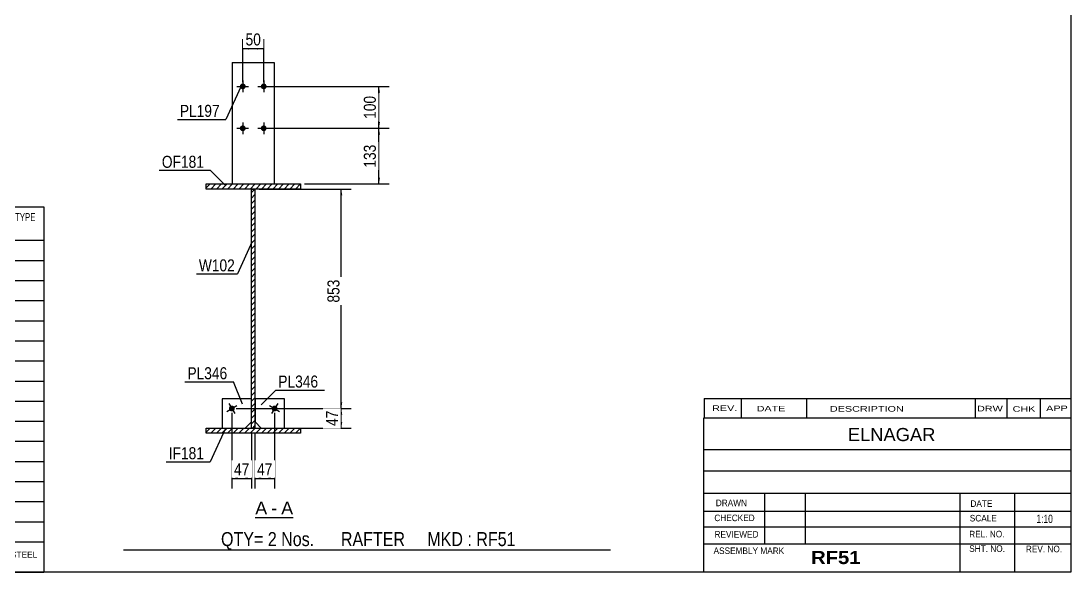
# Model space of a CAD drawing. Header units: millimetres. Extents: x 2 to 405, y 5 to 282.
# Drawn here: x 154.4 to 405, y 5 to 136.5 of the extents above; entities that cross this region are included whole.
import ezdxf

# ---------------------------------------------------------------- set-up
doc = ezdxf.new("R2010")
doc.units = ezdxf.units.MM
doc.linetypes.add('DXK_LINE_DOT1', pattern=[1.8814, 0.9407, -0.9407])
doc.styles.add('Arial', font='ARIAL.TTF', dxfattribs={"height": 0.2})
doc.styles.add('Arial Bold', font='ARIALBD.TTF', dxfattribs={"height": 0.2})
doc.styles.add('Arial Narrow', font='ARIALN.TTF', dxfattribs={"height": 0.2})

# ---------------------------------------------------------------- blocks, each defined once
blk = doc.blocks.new('Unknown-623472789-1210')
at = {"color": 5, "linetype": 'Continuous'}
for p, q in [((405, 5), (405, 282)), ((5, 5), (405, 5))]:
    blk.add_line(p, q, dxfattribs=at)
blk = doc.blocks.new('Unknown-623472789-15 - 1231')
at = {"color": 7, "linetype": 'Continuous'}
blk.add_line((210.34, 17.96), (219.37, 17.96), dxfattribs=at)
at = {"color": 0, "linetype": 'Continuous'}
blk.add_wipeout([(213.19, 18.71), (213.19, 21.91), (210.34, 21.91), (210.34, 18.71)], dxfattribs=at)
blk.add_wipeout([(215.57, 18.71), (215.57, 21.91), (214.15, 21.91), (214.15, 18.71)], dxfattribs=at)
at = {"color": 96, "linetype": 'Continuous', "style": 'Arial'}
blk.add_text('A', height=3.06, dxfattribs=at).set_placement((210.34, 18.71))
at = {"color": 0, "linetype": 'Continuous'}
blk.add_wipeout([(219.37, 18.71), (219.37, 21.91), (216.53, 21.91), (216.53, 18.71)], dxfattribs=at)
at = {"color": 96, "linetype": 'Continuous', "style": 'Arial'}
for s, p in [('-', (214.15, 18.71)), ('A', (216.53, 18.71))]:
    blk.add_text(s, height=3.06, dxfattribs=at).set_placement(p)
blk = doc.blocks.new('Part-623472789-1346 - 1231')
at = {"color": 2, "linetype": 'Continuous'}
for p, q in [((209.43, 46.31), (202.43, 46.31)), ((202.43, 46.31), (202.43, 39.31)), ((209.43, 40.81), (209.43, 46.31)), ((207.93, 39.31), (209.43, 40.81))]:
    blk.add_line(p, q, dxfattribs=at)
at = {"color": 7, "linetype": 'DXK_LINE_DOT1'}
for p, q in [((209.43, 46.31), (202.43, 46.31)), ((202.43, 39.31), (207.93, 39.31))]:
    blk.add_line(p, q, dxfattribs=at)
blk = doc.blocks.new('Part-623472789-1282 - 1231')
at = {"linetype": 'Continuous'}
h = blk.add_hatch(dxfattribs=at)
h.set_pattern_fill('', scale=0.3, style=0, pattern_type=0)
h.set_pattern_definition([(45, (221.1084, 39.3053), (-0.67352, 0.67352), [])])
h.paths.add_polyline_path([(221.11, 38.11), (221.11, 39.31), (198.61, 39.31), (198.61, 38.11)])
at = {"color": 2, "linetype": 'Continuous'}
for p, q in [((198.61, 38.11), (198.61, 39.31)), ((198.61, 39.31), (221.11, 39.31)), ((221.11, 38.11), (198.61, 38.11)), ((221.11, 39.31), (221.11, 38.11))]:
    blk.add_line(p, q, dxfattribs=at)
blk = doc.blocks.new('Part-623472789-1257 - 1231')
at = {"linetype": 'Continuous'}
h = blk.add_hatch(dxfattribs=at)
h.set_pattern_fill('', scale=0.3, style=0, pattern_type=0)
h.set_pattern_definition([(45, (221.1084, 97.6053), (-0.67352, 0.67352), [])])
h.paths.add_polyline_path([(221.11, 96.41), (221.11, 97.61), (198.61, 97.61), (198.61, 96.41)])
at = {"color": 2, "linetype": 'Continuous'}
for p, q in [((198.61, 96.41), (198.61, 97.61)), ((198.61, 97.61), (221.11, 97.61)), ((221.11, 96.41), (198.61, 96.41)), ((221.11, 97.61), (221.11, 96.41))]:
    blk.add_line(p, q, dxfattribs=at)
blk = doc.blocks.new('Part-623472789-1319 - 1231')
at = {"color": 2, "linetype": 'Continuous'}
for p, q in [((204.86, 126.61), (204.86, 97.61)), ((204.86, 126.61), (214.86, 126.61)), ((214.86, 126.61), (214.86, 97.61))]:
    blk.add_line(p, q, dxfattribs=at)
at = {"color": 7, "linetype": 'DXK_LINE_DOT1'}
blk.add_line((204.86, 97.61), (214.86, 97.61), dxfattribs=at)
blk = doc.blocks.new('Part-623472789-1341 - 1231')
at = {"color": 2, "linetype": 'Continuous'}
for p, q in [((217.29, 46.31), (210.29, 46.31)), ((210.29, 46.31), (210.29, 40.81)), ((217.29, 39.31), (217.29, 46.31)), ((210.29, 40.81), (211.79, 39.31))]:
    blk.add_line(p, q, dxfattribs=at)
at = {"color": 7, "linetype": 'DXK_LINE_DOT1'}
for p, q in [((217.29, 46.31), (210.29, 46.31)), ((211.79, 39.31), (217.29, 39.31))]:
    blk.add_line(p, q, dxfattribs=at)
blk = doc.blocks.new('Part-623472789-1373 - 1231')
at = {"linetype": 'Continuous'}
h = blk.add_hatch(dxfattribs=at)
h.set_pattern_fill('', scale=0.3, style=0, pattern_type=0)
h.set_pattern_definition([(45, (210.2584, 96.4053), (-0.67352, 0.67352), [])])
h.paths.add_polyline_path([(210.26, 39.31), (210.26, 96.41), (209.46, 96.41), (209.46, 39.31)])
at = {"color": 2, "linetype": 'Continuous'}
for p, q in [((209.46, 71.41), (209.46, 96.41)), ((209.46, 96.41), (210.26, 96.41)), ((210.26, 96.41), (210.26, 71.41)), ((209.46, 39.31), (209.46, 71.31)), ((210.26, 71.31), (210.26, 39.31)), ((210.26, 39.31), (209.46, 39.31))]:
    blk.add_line(p, q, dxfattribs=at)
blk = doc.blocks.new('Bolt-623472789-1384 - 1231')
at = {"linetype": 'Continuous'}
for points in [[(208.06, 120.91, -1), (206.66, 120.91, -1)], [(213.06, 120.91, -1), (211.66, 120.91, -1)], [(208.06, 110.91, -1), (206.66, 110.91, -1)], [(213.06, 110.91, -1), (211.66, 110.91, -1)]]:
    blk.add_hatch(color=3, dxfattribs=at).paths.add_polyline_path(points)
at = {"color": 3, "linetype": 'Continuous'}
for p, q in [((205.96, 120.91), (208.76, 120.91)), ((207.36, 122.31), (207.36, 119.51)), ((210.96, 120.91), (213.76, 120.91)), ((212.36, 122.31), (212.36, 119.51)), ((205.96, 110.91), (208.76, 110.91)), ((207.36, 112.31), (207.36, 109.51)), ((210.96, 110.91), (213.76, 110.91)), ((212.36, 112.31), (212.36, 109.51))]:
    blk.add_line(p, q, dxfattribs=at)
blk = doc.blocks.new('Bolt-623472789-1385 - 1231')
at = {"linetype": 'Continuous'}
blk.add_hatch(color=3, dxfattribs=at).paths.add_polyline_path([(215.55, 43.63, -1), (214.36, 44.38, -1)])
at = {"color": 3, "linetype": 'Continuous'}
for p, q in [((215.7, 45.19), (214.22, 42.82)), ((213.77, 44.75), (216.15, 43.26))]:
    blk.add_line(p, q, dxfattribs=at)
blk = doc.blocks.new('Bolt-623472789-1386 - 1231')
at = {"linetype": 'Continuous'}
blk.add_hatch(color=3, dxfattribs=at).paths.add_polyline_path([(205.35, 44.38, -1), (204.16, 43.63, -1)])
at = {"color": 3, "linetype": 'Continuous'}
for p, q in [((204.02, 45.19), (205.5, 42.82)), ((203.57, 43.26), (205.95, 44.75))]:
    blk.add_line(p, q, dxfattribs=at)
blk = doc.blocks.new('StraightDimension-623472789-1477 - 1231')
at = {"linetype": 'Continuous'}
for points in [[(230.61, 94.91), (230.86, 96.41), (231.11, 94.91)], [(231.11, 45.51), (230.86, 44.01), (230.61, 45.51)]]:
    blk.add_hatch(color=7, dxfattribs=at).paths.add_polyline_path(points)
at = {"color": 7, "linetype": 'Continuous'}
for p, q in [((211.26, 96.41), (233.26, 96.41)), ((230.86, 44.01), (230.86, 96.41)), ((205.76, 44.01), (233.26, 44.01))]:
    blk.add_line(p, q, dxfattribs=at)
at = {"color": 0}
blk.add_wipeout([(231.03, 75.39), (226.83, 75.39), (226.83, 68.7), (231.03, 68.7)], dxfattribs=at)
at = {"color": 3, "style": 'Arial Narrow'}
blk.add_text('853', height=2.863, rotation=90.0002, dxfattribs=at).set_placement((230.43, 69.3))
blk = doc.blocks.new('StraightDimension-623472789-1450 - 1231')
at = {"linetype": 'Continuous'}
for points in [[(208.86, 129.69), (207.36, 129.94), (208.86, 130.19)], [(210.86, 130.19), (212.36, 129.94), (210.86, 129.69)]]:
    blk.add_hatch(color=7, dxfattribs=at).paths.add_polyline_path(points)
at = {"color": 7, "linetype": 'Continuous'}
for p, q in [((207.36, 121.91), (207.36, 132.19)), ((212.36, 121.91), (212.36, 132.19)), ((207.36, 129.94), (212.36, 129.94))]:
    blk.add_line(p, q, dxfattribs=at)
at = {"color": 0}
blk.add_wipeout([(212.29, 130.09), (212.29, 134.29), (207.43, 134.29), (207.43, 130.09)], dxfattribs=at)
at = {"color": 3, "style": 'Arial Narrow'}
blk.add_text('50', height=2.863, dxfattribs=at).set_placement((208.03, 130.69))
blk = doc.blocks.new('StraightDimension-623472789-1407 - 1231')
at = {"linetype": 'Continuous'}
for points in [[(211.76, 27.06), (210.26, 27.31), (211.76, 27.56)], [(213.46, 27.56), (214.96, 27.31), (213.46, 27.06)]]:
    blk.add_hatch(color=7, dxfattribs=at).paths.add_polyline_path(points)
at = {"color": 7, "linetype": 'Continuous'}
for p, q in [((214.96, 43.01), (214.96, 24.91)), ((210.26, 38.31), (210.26, 24.91)), ((210.26, 27.31), (214.96, 27.31))]:
    blk.add_line(p, q, dxfattribs=at)
at = {"color": 0}
blk.add_wipeout([(215.04, 27.46), (215.04, 31.66), (210.18, 31.66), (210.18, 27.46)], dxfattribs=at)
at = {"color": 3, "style": 'Arial Narrow'}
blk.add_text('47', height=2.863, dxfattribs=at).set_placement((210.78, 28.06))
blk = doc.blocks.new('StraightDimension-623472789-1432 - 1231')
at = {"linetype": 'Continuous'}
for points in [[(206.26, 27.06), (204.76, 27.31), (206.26, 27.56)], [(207.96, 27.56), (209.46, 27.31), (207.96, 27.06)]]:
    blk.add_hatch(color=7, dxfattribs=at).paths.add_polyline_path(points)
at = {"color": 7, "linetype": 'Continuous'}
for p, q in [((204.76, 43.01), (204.76, 24.91)), ((209.46, 38.31), (209.46, 24.91)), ((204.76, 27.31), (209.46, 27.31))]:
    blk.add_line(p, q, dxfattribs=at)
at = {"color": 0}
blk.add_wipeout([(209.54, 27.46), (209.54, 31.66), (204.68, 31.66), (204.68, 27.46)], dxfattribs=at)
at = {"color": 3, "style": 'Arial Narrow'}
blk.add_text('47', height=2.863, dxfattribs=at).set_placement((205.28, 28.06))
blk = doc.blocks.new('StraightDimension-623472789-1461 - 1231')
at = {"linetype": 'Continuous'}
for points in [[(230.61, 42.51), (230.86, 44.01), (231.11, 42.51)], [(231.11, 40.81), (230.86, 39.31), (230.61, 40.81)]]:
    blk.add_hatch(color=7, dxfattribs=at).paths.add_polyline_path(points)
at = {"color": 7, "linetype": 'Continuous'}
for p, q in [((205.76, 44.01), (233.26, 44.01)), ((230.86, 39.31), (230.86, 44.01)), ((211.26, 39.31), (233.26, 39.31))]:
    blk.add_line(p, q, dxfattribs=at)
at = {"color": 0}
blk.add_wipeout([(230.71, 44.08), (226.51, 44.08), (226.51, 39.23), (230.71, 39.23)], dxfattribs=at)
at = {"color": 3, "style": 'Arial Narrow'}
blk.add_text('47', height=2.863, rotation=90.0002, dxfattribs=at).set_placement((230.11, 39.83))
blk = doc.blocks.new('StraightDimension-623472789-1494 - 1231')
at = {"linetype": 'Continuous'}
for points in [[(239.61, 109.41), (239.86, 110.91), (240.11, 109.41)], [(240.11, 99.11), (239.86, 97.61), (239.61, 99.11)]]:
    blk.add_hatch(color=7, dxfattribs=at).paths.add_polyline_path(points)
at = {"color": 7, "linetype": 'Continuous'}
for p, q in [((213.36, 110.91), (242.26, 110.91)), ((239.86, 97.61), (239.86, 110.91)), ((222.11, 97.61), (242.26, 97.61))]:
    blk.add_line(p, q, dxfattribs=at)
at = {"color": 0}
blk.add_wipeout([(239.71, 107.6), (235.51, 107.6), (235.51, 100.91), (239.71, 100.91)], dxfattribs=at)
at = {"color": 3, "style": 'Arial Narrow'}
blk.add_text('133', height=2.863, rotation=90.0002, dxfattribs=at).set_placement((239.11, 101.51))
blk = doc.blocks.new('StraightDimension-623472789-1504 - 1231')
at = {"linetype": 'Continuous'}
for points in [[(239.61, 119.41), (239.86, 120.91), (240.11, 119.41)], [(240.11, 112.41), (239.86, 110.91), (239.61, 112.41)]]:
    blk.add_hatch(color=7, dxfattribs=at).paths.add_polyline_path(points)
at = {"color": 7, "linetype": 'Continuous'}
for p, q in [((213.36, 120.91), (242.26, 120.91)), ((239.86, 110.91), (239.86, 120.91)), ((213.36, 110.91), (242.26, 110.91))]:
    blk.add_line(p, q, dxfattribs=at)
at = {"color": 0}
blk.add_wipeout([(239.71, 119.25), (235.51, 119.25), (235.51, 112.56), (239.71, 112.56)], dxfattribs=at)
at = {"color": 3, "style": 'Arial Narrow'}
blk.add_text('100', height=2.863, rotation=90.0002, dxfattribs=at).set_placement((239.11, 113.16))
blk = doc.blocks.new('CBS_BOM-623472789-6517')
at = {"color": 7, "linetype": 'Continuous'}
for p, q in [((4.97, 84.17), (4.97, 92.17)), ((4.97, 92.17), (159.89, 92.17)), ((16.97, 84.17), (16.97, 92.17)), ((29.16, 84.17), (29.16, 92.17)), ((59.32, 84.17), (59.32, 92.17)), ((70, 84.17), (70, 92.17)), ((89.32, 84.17), (89.32, 92.17)), ((108.12, 84.17), (108.12, 92.17)), ((119.33, 84.17), (119.33, 92.17)), ((132.12, 84.17), (132.12, 92.17)), ((143.87, 84.17), (143.87, 92.17)), ((159.89, 92.16), (159.89, 84.18)), ((4.97, 84.17), (159.89, 84.17)), ((4.97, 79.37), (4.97, 84.17)), ((16.97, 79.37), (16.97, 84.17)), ((29.16, 79.37), (29.16, 84.17)), ((59.32, 79.37), (59.32, 84.17)), ((70, 79.37), (70, 84.17)), ((89.32, 79.37), (89.32, 84.17)), ((96.58, 79.37), (96.58, 84.17)), ((108.12, 79.37), (108.12, 84.17)), ((119.33, 79.37), (119.33, 84.17)), ((132.12, 79.37), (132.12, 84.17)), ((143.89, 79.37), (143.89, 84.17)), ((159.89, 84.16), (159.89, 79.37)), ((4.97, 74.57), (4.97, 79.37)), ((16.97, 79.37), (159.89, 79.37)), ((16.97, 74.57), (16.97, 79.37)), ((29.16, 74.57), (29.16, 79.37)), ((59.32, 74.57), (59.32, 79.37)), ((70, 74.57), (70, 79.37)), ((89.32, 74.57), (89.32, 79.37)), ((96.58, 74.57), (96.58, 79.37)), ((108.12, 74.57), (108.12, 79.37)), ((119.33, 74.57), (119.33, 79.37)), ((132.12, 74.57), (132.12, 79.37)), ((143.89, 74.57), (143.89, 79.37)), ((159.89, 79.36), (159.89, 74.57)), ((4.97, 69.77), (4.97, 74.57)), ((16.97, 74.57), (159.89, 74.57)), ((16.97, 69.77), (16.97, 74.57)), ((29.16, 69.77), (29.16, 74.57)), ((59.32, 69.77), (59.32, 74.57)), ((70, 69.77), (70, 74.57)), ((89.32, 69.77), (89.32, 74.57)), ((96.58, 69.77), (96.58, 74.57)), ((108.12, 69.77), (108.12, 74.57)), ((119.33, 69.77), (119.33, 74.57)), ((132.12, 69.77), (132.12, 74.57)), ((143.89, 69.77), (143.89, 74.57)), ((159.89, 74.56), (159.89, 69.77)), ((4.97, 64.97), (4.97, 69.77)), ((16.97, 69.77), (159.89, 69.77)), ((16.97, 64.97), (16.97, 69.77)), ((29.16, 64.97), (29.16, 69.77)), ((59.32, 64.97), (59.32, 69.77)), ((70, 64.97), (70, 69.77)), ((89.32, 64.97), (89.32, 69.77)), ((96.58, 64.97), (96.58, 69.77)), ((108.12, 64.97), (108.12, 69.77)), ((119.33, 64.97), (119.33, 69.77)), ((132.12, 64.97), (132.12, 69.77)), ((143.89, 64.97), (143.89, 69.77)), ((159.89, 69.76), (159.89, 64.97)), ((4.97, 60.17), (4.97, 64.97)), ((16.97, 64.97), (159.89, 64.97)), ((16.97, 60.17), (16.97, 64.97)), ((29.16, 60.17), (29.16, 64.97)), ((59.32, 60.17), (59.32, 64.97)), ((70, 60.17), (70, 64.97)), ((89.32, 60.17), (89.32, 64.97)), ((96.58, 60.17), (96.58, 64.97)), ((108.12, 60.17), (108.12, 64.97)), ((119.33, 60.17), (119.33, 64.97)), ((132.12, 60.17), (132.12, 64.97)), ((143.89, 60.17), (143.89, 64.97)), ((159.89, 64.96), (159.89, 60.17)), ((4.97, 55.37), (4.97, 60.17)), ((16.97, 60.17), (159.89, 60.17)), ((16.97, 55.37), (16.97, 60.17)), ((29.16, 55.37), (29.16, 60.17)), ((59.32, 55.37), (59.32, 60.17)), ((70, 55.37), (70, 60.17)), ((89.32, 55.37), (89.32, 60.17)), ((96.58, 55.37), (96.58, 60.17)), ((108.12, 55.37), (108.12, 60.17)), ((119.33, 55.37), (119.33, 60.17)), ((132.12, 55.37), (132.12, 60.17)), ((143.89, 55.37), (143.89, 60.17)), ((159.89, 60.16), (159.89, 55.37)), ((4.97, 50.57), (4.97, 55.37)), ((16.97, 55.37), (159.89, 55.37)), ((16.97, 50.57), (16.97, 55.37)), ((29.16, 50.57), (29.16, 55.37)), ((59.32, 50.57), (59.32, 55.37)), ((70, 50.57), (70, 55.37)), ((89.32, 50.57), (89.32, 55.37)), ((96.58, 50.57), (96.58, 55.37)), ((108.12, 50.57), (108.12, 55.37)), ((119.33, 50.57), (119.33, 55.37)), ((132.12, 50.57), (132.12, 55.37)), ((143.89, 50.57), (143.89, 55.37)), ((159.89, 55.36), (159.89, 50.57)), ((4.97, 45.77), (4.97, 50.57)), ((16.97, 50.57), (159.89, 50.57)), ((16.97, 45.77), (16.97, 50.57)), ((29.16, 45.77), (29.16, 50.57)), ((59.32, 45.77), (59.32, 50.57)), ((70, 45.77), (70, 50.57)), ((89.32, 45.77), (89.32, 50.57)), ((96.58, 45.77), (96.58, 50.57)), ((108.12, 45.77), (108.12, 50.57)), ((119.33, 45.77), (119.33, 50.57)), ((132.12, 45.77), (132.12, 50.57)), ((143.89, 45.77), (143.89, 50.57)), ((159.89, 50.56), (159.89, 45.77)), ((4.97, 40.97), (4.97, 45.77)), ((16.97, 45.77), (159.89, 45.77)), ((16.97, 40.97), (16.97, 45.77)), ((29.16, 40.97), (29.16, 45.77)), ((59.32, 40.97), (59.32, 45.77)), ((70, 40.97), (70, 45.77)), ((89.32, 40.97), (89.32, 45.77)), ((96.58, 40.97), (96.58, 45.77)), ((108.12, 40.97), (108.12, 45.77)), ((119.33, 40.97), (119.33, 45.77)), ((132.12, 40.97), (132.12, 45.77)), ((143.89, 40.97), (143.89, 45.77)), ((159.89, 45.76), (159.89, 40.97)), ((4.97, 36.17), (4.97, 40.97)), ((16.97, 40.97), (159.89, 40.97)), ((16.97, 36.17), (16.97, 40.97)), ((29.16, 36.17), (29.16, 40.97)), ((59.32, 36.17), (59.32, 40.97)), ((70, 36.17), (70, 40.97)), ((89.32, 36.17), (89.32, 40.97)), ((96.58, 36.17), (96.58, 40.97)), ((108.12, 36.17), (108.12, 40.97)), ((119.33, 36.17), (119.33, 40.97)), ((132.12, 36.17), (132.12, 40.97)), ((143.89, 36.17), (143.89, 40.97)), ((159.89, 40.96), (159.89, 36.17)), ((4.97, 31.37), (4.97, 36.17)), ((16.97, 36.17), (159.89, 36.17)), ((16.97, 31.37), (16.97, 36.17)), ((29.16, 31.37), (29.16, 36.17)), ((59.32, 31.37), (59.32, 36.17)), ((70, 31.37), (70, 36.17)), ((89.32, 31.37), (89.32, 36.17)), ((96.58, 31.37), (96.58, 36.17)), ((108.12, 31.37), (108.12, 36.17)), ((119.33, 31.37), (119.33, 36.17)), ((132.12, 31.37), (132.12, 36.17)), ((143.89, 31.37), (143.89, 36.17)), ((159.89, 36.16), (159.89, 31.37)), ((4.97, 26.57), (4.97, 31.37)), ((16.97, 31.37), (159.89, 31.37)), ((16.97, 26.57), (16.97, 31.37)), ((29.16, 26.57), (29.16, 31.37)), ((59.32, 26.57), (59.32, 31.37)), ((70, 26.57), (70, 31.37)), ((89.32, 26.57), (89.32, 31.37)), ((96.58, 26.57), (96.58, 31.37)), ((108.12, 26.57), (108.12, 31.37)), ((119.33, 26.57), (119.33, 31.37)), ((132.12, 26.57), (132.12, 31.37)), ((143.89, 26.57), (143.89, 31.37)), ((159.89, 31.36), (159.89, 26.57)), ((4.97, 21.77), (4.97, 26.57)), ((16.97, 26.57), (159.89, 26.57)), ((16.97, 21.77), (16.97, 26.57)), ((29.16, 21.77), (29.16, 26.57)), ((59.32, 21.77), (59.32, 26.57)), ((70, 21.77), (70, 26.57)), ((89.32, 21.77), (89.32, 26.57)), ((96.58, 21.77), (96.58, 26.57)), ((108.12, 21.77), (108.12, 26.57)), ((119.33, 21.77), (119.33, 26.57)), ((132.12, 21.77), (132.12, 26.57)), ((143.89, 21.77), (143.89, 26.57)), ((159.89, 26.56), (159.89, 21.77)), ((4.97, 16.97), (4.97, 21.77)), ((16.97, 21.77), (159.89, 21.77)), ((16.97, 16.97), (16.97, 21.77)), ((29.16, 16.97), (29.16, 21.77)), ((59.32, 16.97), (59.32, 21.77)), ((70, 16.97), (70, 21.77)), ((89.32, 16.97), (89.32, 21.77)), ((96.58, 16.97), (96.58, 21.77)), ((108.12, 16.97), (108.12, 21.77)), ((119.33, 16.97), (119.33, 21.77)), ((132.12, 16.97), (132.12, 21.77)), ((143.89, 16.97), (143.89, 21.77)), ((159.89, 21.76), (159.89, 16.97)), ((4.97, 12.17), (4.97, 16.97)), ((16.97, 16.97), (159.89, 16.97)), ((16.97, 12.17), (16.97, 16.97)), ((29.16, 12.17), (29.16, 16.97)), ((59.32, 12.17), (59.32, 16.97)), ((70, 12.17), (70, 16.97)), ((89.32, 12.17), (89.32, 16.97)), ((96.58, 12.17), (96.58, 16.97)), ((108.12, 12.17), (108.12, 16.97)), ((119.33, 12.17), (119.33, 16.97)), ((132.12, 12.17), (132.12, 16.97)), ((143.89, 12.17), (143.89, 16.97)), ((159.89, 16.96), (159.89, 12.17)), ((4.97, 4.97), (4.97, 12.15)), ((16.97, 12.17), (159.89, 12.17)), ((119.33, 4.97), (119.33, 12.15)), ((132.12, 4.97), (132.12, 12.15)), ((143.93, 4.97), (143.93, 12.15)), ((159.89, 12.17), (159.89, 4.97)), ((4.97, 4.97), (159.89, 4.97))]:
    blk.add_line(p, q, dxfattribs=at)
at = {"color": 3, "linetype": 'Continuous', "style": 'Arial'}
for s, height, width, p in [('ASSEMBLY', 1.91, 0.7, (5.65, 88.74)), ('ITEM', 1.91, 0.8, (20.3, 88.74)), ('UNIT WT.', 1.91, 0.7, (98.01, 88.67)), ('WT./ITEM', 1.91, 0.7, (109.3, 88.67)), ('TOTAL WT.', 1.91, 0.7, (121.24, 88.67)), ('GRAND', 1.91, 0.8, (134.39, 88.83)), ('ITEM TYPE', 1.91, 0.7, (148.03, 88.75)), ('DESCRIPTION', 1.9102, 0.8, (31.48, 87.24)), ('LENGTH', 1.91, 0.7, (60.43, 87.24)), ('MATERIAL', 1.91, 0.8, (74.45, 87.19)), ('QTY.', 1.91, 0.8, (90.84, 87.27)), ('MARK', 1.91, 0.8, (7.97, 85.61)), ('NO.', 1.91, 0.8, (21.15, 85.61)), ('IN Kgs', 1.91, 0.8, (98.59, 85.53)), ('IN Kgs', 1.91, 0.8, (110.34, 85.53)), ('IN Kgs', 1.91, 0.8, (122.13, 85.53)), ('TOTAL WT.', 1.91, 0.7, (133.13, 85.49))]:
    blk.add_text(s, height=height, dxfattribs=dict(at, width=width)).set_placement(p)
at = {"color": 7, "linetype": 'Continuous', "style": 'Arial'}
for s, width, p in [('IF112', 0.8, (17.43, 80.8)), ('3000', 0.85, (63.04, 80.8)), ('S355JR', 0.8, (75.69, 80.8)), ('IF181', 0.8, (17.43, 76)), ('3290', 0.85, (63.04, 76)), ('S355JR', 0.8, (75.69, 76)), ('IF189', 0.8, (17.43, 71.2)), ('5690', 0.85, (63.04, 71.2)), ('S355JR', 0.8, (75.69, 71.2)), ('OF112', 0.8, (17.43, 66.4)), ('3000', 0.85, (63.04, 66.4)), ('S355JR', 0.8, (75.69, 66.4)), ('OF130', 0.8, (17.43, 61.6)), ('5690', 0.85, (63.04, 61.6)), ('S355JR', 0.8, (75.69, 61.6)), ('OF181', 0.8, (17.43, 56.8)), ('3290', 0.85, (63.04, 56.8)), ('S355JR', 0.8, (75.69, 56.8)), ('PL130', 0.8, (17.43, 52)), ('1140', 0.85, (63.04, 52)), ('S355JR', 0.8, (75.69, 52)), ('PL131', 0.8, (17.43, 47.2)), ('150', 0.85, (64.3, 47.2)), ('S355JR', 0.8, (75.69, 47.2)), ('PL197', 0.8, (17.43, 42.4)), ('290', 0.85, (64.3, 42.4)), ('S355JR', 0.8, (75.69, 42.4)), ('PL303', 0.8, (17.43, 37.6)), ('150', 0.85, (64.3, 37.6)), ('S355JR', 0.8, (75.69, 37.6)), ('PL346', 0.8, (17.43, 32.8)), ('70', 0.85, (65.56, 32.8)), ('S355JR', 0.8, (75.69, 32.8)), ('PL354', 0.8, (17.43, 28)), ('290', 0.85, (64.3, 28)), ('S355JR', 0.8, (75.69, 28)), ('PL422', 0.8, (17.43, 23.2)), ('290', 0.85, (64.3, 23.2)), ('S355JR', 0.8, (75.69, 23.2)), ('W102', 0.8, (17.43, 18.4)), ('5990', 0.85, (63.04, 18.4)), ('S355JR', 0.8, (75.69, 18.4)), ('W113', 0.8, (17.43, 13.6)), ('5990', 0.85, (63.04, 13.6)), ('S355JR', 0.8, (75.69, 13.6))]:
    blk.add_text(s, height=1.91, dxfattribs=dict(at, width=width)).set_placement(p)
for s, p in [('PLT8*225', (30.41, 80.8)), ('1', (92.41, 80.8)), ('7.85', (101.88, 80.8)), ('42.39', (112.14, 80.8)), ('42.39', (124.85, 80.8)), ('PLT12*225', (30.41, 76)), ('1', (92.41, 76)), ('7.85', (101.88, 76)), ('69.73', (112.14, 76)), ('69.73', (124.85, 76)), ('PLT15*225', (30.41, 71.2)), ('1', (92.41, 71.2)), ('7.85', (101.88, 71.2)), ('150.75', (110.66, 71.2)), ('150.75', (123.37, 71.2)), ('PLT10*225', (30.41, 66.4)), ('1', (92.41, 66.4)), ('7.85', (101.88, 66.4)), ('52.99', (112.14, 66.4)), ('52.99', (124.85, 66.4)), ('PLT15*225', (30.41, 61.6)), ('1', (92.41, 61.6)), ('7.85', (101.88, 61.6)), ('150.75', (110.66, 61.6)), ('150.75', (123.37, 61.6)), ('PLT12*225', (30.41, 56.8)), ('1', (92.41, 56.8)), ('7.85', (101.88, 56.8)), ('69.73', (112.14, 56.8)), ('69.73', (124.85, 56.8)), ('PL20*250', (30.41, 52)), ('2', (92.41, 52)), ('7.85', (101.88, 52)), ('44.74', (112.14, 52)), ('89.49', (124.85, 52)), ('PL10*100', (30.41, 47.2)), ('4', (92.41, 47.2)), ('7.85', (101.88, 47.2)), ('0.58', (113.62, 47.2)), ('2.32', (126.33, 47.2)), ('PL5*100', (30.41, 42.4)), ('3', (92.41, 42.4)), ('7.85', (101.88, 42.4)), ('1.14', (113.62, 42.4)), ('3.41', (126.33, 42.4)), ('PL6*100', (30.41, 37.6)), ('2', (92.41, 37.6)), ('7.85', (101.88, 37.6)), ('0.71', (113.62, 37.6)), ('1.41', (126.33, 37.6)), ('PL5*70', (30.41, 32.8)), ('10', (91.67, 32.8)), ('7.85', (101.88, 32.8)), ('0.19', (113.62, 32.8)), ('1.88', (126.33, 32.8)), ('PL5*100', (30.41, 28)), ('3', (92.41, 28)), ('7.85', (101.88, 28)), ('1.14', (113.62, 28)), ('3.41', (126.33, 28)), ('PL5*100', (30.41, 23.2)), ('4', (92.41, 23.2)), ('7.85', (101.88, 23.2)), ('1.14', (113.62, 23.2)), ('4.55', (126.33, 23.2)), ('PLT8*900', (30.41, 18.4)), ('1', (92.41, 18.4)), ('7.85', (101.88, 18.4)), ('338.55', (110.66, 18.4)), ('338.55', (123.37, 18.4)), ('PLT8*900', (30.41, 13.6)), ('1', (92.41, 13.6)), ('7.85', (101.88, 13.6)), ('338.56', (110.66, 13.6)), ('338.56', (123.37, 13.6))]:
    blk.add_text(s, height=1.91, dxfattribs=at).set_placement(p)
at = {"color": 6, "linetype": 'Continuous', "style": 'Arial'}
for s, height, width, p in [('RF51 x 2', 2.292, 2.05, (6.69, 7.16)), ('TOTAL IN Kgs.', 1.9102, 1.2, (95.13, 7.77)), ('1319.94', 1.91, 1.3, (119.86, 7.92)), ('263***', 1.91, 1.3, (132.79, 8.08))]:
    blk.add_text(s, height=height, dxfattribs=dict(at, width=width)).set_placement(p)
blk.add_text('LIGHT_STEEL', height=1.4135, dxfattribs=at).set_placement((145.14, 8.42))
blk = doc.blocks.new('CBS_CALLOFF-623472789-6518')
at = {"color": 7, "linetype": 'Continuous'}
blk.add_line((178.88, 10.27), (295.11, 10.25), dxfattribs=at)
at = {"color": 3, "linetype": 'Continuous', "style": 'Arial Narrow'}
blk.add_text('QTY= 2 Nos.      RAFTER     MKD : RF51', height=3.3405, dxfattribs=at).set_placement((202.17, 11.16))
blk = doc.blocks.new('CBS_NAME_BLOG-623472789-6519')
at = {"color": 7, "linetype": 'Continuous'}
for p, q in [((317.41, 41.75), (404.93, 41.75)), ((317.41, 5.04), (317.41, 41.75)), ((317.41, 34.21), (404.93, 34.21)), ((317.48, 29.16), (405, 29.16)), ((317.41, 23.79), (404.93, 23.79)), ((331.93, 11.68), (331.93, 23.78)), ((341.62, 11.71), (341.62, 23.78)), ((378.53, 5.04), (378.53, 23.77)), ((391.58, 5.04), (391.58, 23.78)), ((317.42, 19.49), (405, 19.51)), ((317.41, 15.74), (404.93, 15.74)), ((317.41, 11.7), (404.93, 11.7)), ((317.41, 5), (405, 5))]:
    blk.add_line(p, q, dxfattribs=at)
at = {"color": 3, "linetype": 'Continuous', "style": 'Arial'}
blk.add_text('ELNAGAR', height=3.133, dxfattribs=at).set_placement((351.73, 36.22))
at = {"color": 3, "linetype": 'Continuous'}
for s, height, style, width, p in [('DRAWN', 1.566, 'Arial', 0.9, (320.24, 20.68)), ('DATE', 1.566, 'Arial', 0.9, (381, 20.52)), ('CHECKED', 1.566, 'Arial', 0.9, (319.89, 17.11)), ('SCALE', 1.566, 'Arial', 0.9, (380.85, 17.04)), ('1:10', 1.957, 'Arial Narrow', 0.9, (396.74, 16.68)), ('REVIEWED', 1.566, 'Arial', 0.9, (319.93, 13.19)), ('REL. NO.', 1.566, 'Arial', 0.9, (380.71, 13.24)), ('ASSEMBLY MARK', 1.5663, 'Arial', 0.9, (319.71, 9.26)), ('SHT. NO.', 1.566, 'Arial', 0.9, (380.71, 9.77)), ('REV. NO.', 1.566, 'Arial', 0.9, (394.23, 9.68)), ('RF51', 3.131, 'Arial Bold', 1.1, (342.99, 6.86))]:
    blk.add_text(s, height=height, dxfattribs=dict(at, style=style, width=width)).set_placement(p)
blk = doc.blocks.new('CBS_REVISION-623472789-6520')
at = {"color": 7, "linetype": 'Continuous'}
for p, q in [((317.49, 46.38), (404.99, 46.38)), ((317.49, 46.38), (317.49, 41.75)), ((326.29, 46.38), (326.29, 41.75)), ((341.88, 46.38), (341.88, 41.81)), ((382.14, 46.38), (382.14, 41.75)), ((389.68, 46.38), (389.68, 41.75)), ((397.63, 46.38), (397.63, 41.75)), ((317.49, 41.75), (404.99, 41.75))]:
    blk.add_line(p, q, dxfattribs=at)
at = {"color": 7, "style": 'Arial Narrow', "width": 1.7}
for s, height, p in [('REV.', 1.326, (319.35, 43.43)), ('DATE', 1.326, (329.98, 43.31)), ('DESCRIPTION', 1.3257, (347.46, 43.26)), ('DRW', 1.326, (382.57, 43.32)), ('CHK', 1.326, (391.06, 43.23)), ('APP', 1.326, (399.06, 43.38))]:
    blk.add_text(s, height=height, dxfattribs=at).set_placement(p)
blk = doc.blocks.new('Mark-623472789-1252 - 1231')
at = {"color": 7, "linetype": 'Continuous'}
blk.add_line((203.14, 97.34), (199.6, 100.87), dxfattribs=at)
at = {"color": 0}
blk.add_wipeout([(198.1, 101.47), (198.1, 104.47), (188.05, 104.47), (188.05, 101.47)], dxfattribs=at)
blk.add_wipeout([(198.1, 101.47), (198.1, 104.47), (188.05, 104.47), (188.05, 101.47)], dxfattribs=at)
at = {"color": 7, "linetype": 'Continuous'}
blk.add_line((187.45, 100.87), (199.6, 100.87), dxfattribs=at)
at = {"color": 3, "style": 'Arial Narrow'}
blk.add_text('OF181', height=2.863, dxfattribs=at).set_placement((188.05, 101.47))
blk = doc.blocks.new('Mark-623472789-1315 - 1231')
at = {"color": 7, "linetype": 'Continuous'}
blk.add_line((206.89, 120.78), (203.35, 113.04), dxfattribs=at)
at = {"color": 0}
blk.add_wipeout([(201.85, 113.64), (201.85, 116.64), (192.35, 116.64), (192.35, 113.64)], dxfattribs=at)
blk.add_wipeout([(201.85, 113.64), (201.85, 116.64), (192.35, 116.64), (192.35, 113.64)], dxfattribs=at)
at = {"color": 7, "linetype": 'Continuous'}
blk.add_line((191.75, 113.04), (203.35, 113.04), dxfattribs=at)
at = {"color": 3, "style": 'Arial Narrow'}
blk.add_text('PL197', height=2.863, dxfattribs=at).set_placement((192.35, 113.64))
blk = doc.blocks.new('Mark-623472789-1278 - 1231')
at = {"color": 7, "linetype": 'Continuous'}
blk.add_line((203.14, 39.04), (199.6, 31.3), dxfattribs=at)
at = {"color": 0}
blk.add_wipeout([(198.1, 31.9), (198.1, 34.9), (189.7, 34.9), (189.7, 31.9)], dxfattribs=at)
blk.add_wipeout([(198.1, 31.9), (198.1, 34.9), (189.7, 34.9), (189.7, 31.9)], dxfattribs=at)
at = {"color": 7, "linetype": 'Continuous'}
blk.add_line((189.1, 31.3), (199.6, 31.3), dxfattribs=at)
at = {"color": 3, "style": 'Arial Narrow'}
blk.add_text('IF181', height=2.863, dxfattribs=at).set_placement((189.7, 31.9))
blk = doc.blocks.new('Mark-623472789-1337 - 1231')
at = {"color": 0}
blk.add_wipeout([(225.36, 49.01), (225.36, 52.01), (215.85, 52.01), (215.85, 49.01)], dxfattribs=at)
blk.add_wipeout([(225.36, 49.01), (225.36, 52.01), (215.85, 52.01), (215.85, 49.01)], dxfattribs=at)
at = {"color": 7, "linetype": 'Continuous'}
for p, q in [((211.72, 44.88), (215.25, 48.41)), ((215.25, 48.41), (226.86, 48.41))]:
    blk.add_line(p, q, dxfattribs=at)
at = {"color": 3, "style": 'Arial Narrow'}
blk.add_text('PL346', height=2.863, dxfattribs=at).set_placement((215.85, 49.01))
blk = doc.blocks.new('Mark-623472789-1342 - 1231')
at = {"color": 7, "linetype": 'Continuous'}
blk.add_line((207.31, 45.07), (205.16, 50.39), dxfattribs=at)
at = {"color": 0}
blk.add_wipeout([(203.66, 50.99), (203.66, 53.99), (194.16, 53.99), (194.16, 50.99)], dxfattribs=at)
blk.add_wipeout([(203.66, 50.99), (203.66, 53.99), (194.16, 53.99), (194.16, 50.99)], dxfattribs=at)
at = {"color": 7, "linetype": 'Continuous'}
blk.add_line((193.56, 50.39), (205.16, 50.39), dxfattribs=at)
at = {"color": 3, "style": 'Arial Narrow'}
blk.add_text('PL346', height=2.863, dxfattribs=at).set_placement((194.16, 50.99))
blk = doc.blocks.new('Mark-623472789-1369 - 1231')
at = {"color": 0}
blk.add_wipeout([(205.47, 76.75), (205.47, 79.75), (196.88, 79.75), (196.88, 76.75)], dxfattribs=at)
blk.add_wipeout([(205.47, 76.75), (205.47, 79.75), (196.88, 79.75), (196.88, 76.75)], dxfattribs=at)
at = {"color": 7, "linetype": 'Continuous'}
for p in [(209.6, 83.88), (196.28, 76.15)]:
    blk.add_line(p, (206.07, 76.15), dxfattribs=at)
at = {"color": 3, "style": 'Arial Narrow'}
blk.add_text('W102', height=2.863, dxfattribs=at).set_placement((196.88, 76.75))

msp = doc.modelspace()

# ---------------------------------------------------------------- block references
for name in ['Unknown-623472789-1210', 'Part-623472789-1319 - 1231', 'Bolt-623472789-1384 - 1231', 'Part-623472789-1257 - 1231', 'Part-623472789-1373 - 1231', 'CBS_BOM-623472789-6517', 'Part-623472789-1346 - 1231', 'Bolt-623472789-1386 - 1231', 'Part-623472789-1341 - 1231', 'Bolt-623472789-1385 - 1231', 'CBS_REVISION-623472789-6520', 'CBS_NAME_BLOG-623472789-6519', 'Part-623472789-1282 - 1231', 'CBS_CALLOFF-623472789-6518']:
    msp.add_blockref(name, (0, 0))

# ---------------------------------------------------------------- next in the draw order: block references
for name in ['StraightDimension-623472789-1450 - 1231', 'Mark-623472789-1252 - 1231', 'StraightDimension-623472789-1477 - 1231', 'Mark-623472789-1278 - 1231', 'Unknown-623472789-15 - 1231']:
    msp.add_blockref(name, (0, 0))

# ---------------------------------------------------------------- next in the draw order: block references
for name in ['Mark-623472789-1315 - 1231', 'StraightDimension-623472789-1494 - 1231', 'Mark-623472789-1369 - 1231', 'StraightDimension-623472789-1407 - 1231']:
    msp.add_blockref(name, (0, 0))

# ---------------------------------------------------------------- next in the draw order: block references
for name in ['StraightDimension-623472789-1504 - 1231', 'StraightDimension-623472789-1432 - 1231']:
    msp.add_blockref(name, (0, 0))

# ---------------------------------------------------------------- next in the draw order: block references
msp.add_blockref('StraightDimension-623472789-1461 - 1231', (0, 0))

# ---------------------------------------------------------------- next in the draw order: block references
for name in ['Mark-623472789-1342 - 1231', 'Mark-623472789-1337 - 1231']:
    msp.add_blockref(name, (0, 0))

doc.saveas('drawing.dxf')
